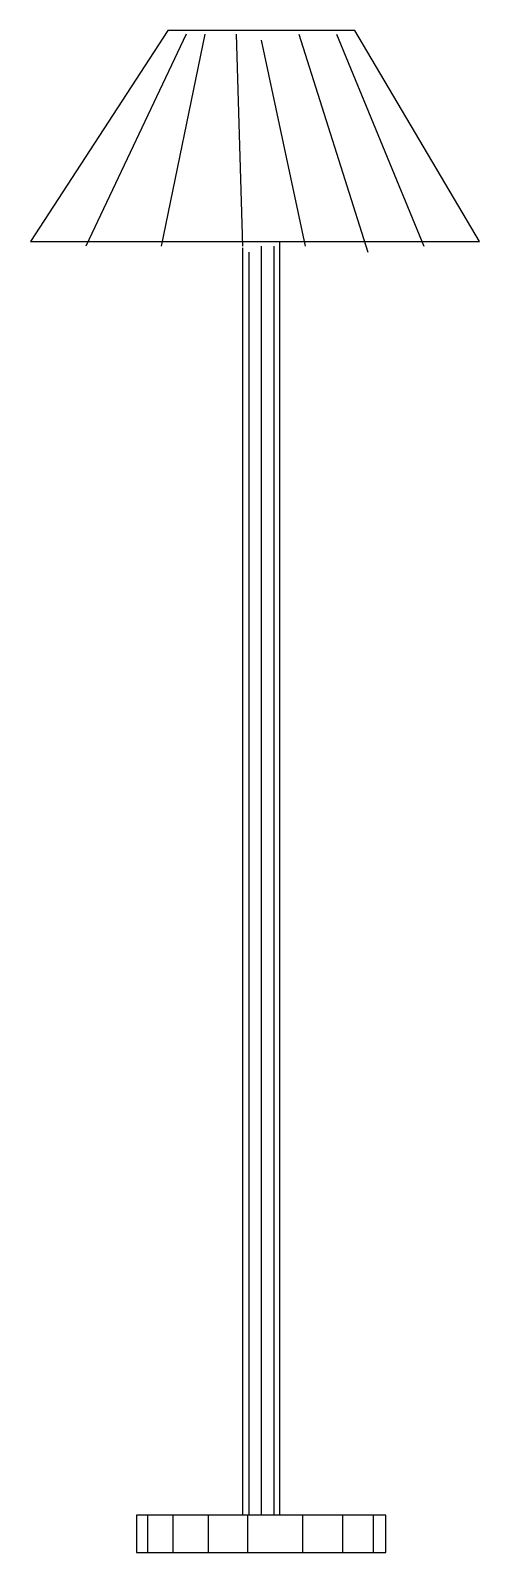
# Model space of a CAD drawing. Header units: millimetres. Extents: x 0 to 295, y 0 to 1000.
import ezdxf

# ---------------------------------------------------------------- set-up
doc = ezdxf.new("R2010")
doc.units = ezdxf.units.MM
doc.layers.add('Furniture_家具立面', color=255, linetype='Continuous')

msp = doc.modelspace()

# ---------------------------------------------------------------- linework, layer by layer
at = {"layer": 'Furniture_家具立面'}
for p, q in [((90, 1000.1), (0, 861.3)), ((102.1, 997.7, 4.4), (36.4, 858.4, 4.4)), ((114.4, 997.7, 4.4), (85.7, 858.4, 4.4)), ((212.7, 1000.1), (90, 1000.1)), ((135, 997.7, 4.4), (139.1, 858.4, 4.4)), ((151.4, 993.6, 4.4), (180.1, 858.4, 4.4)), ((176, 997.7, 4.4), (221.2, 854.3, 4.4)), ((200.7, 997.7, 4.4), (258.1, 858.4, 4.4)), ((294.6, 861.3), (212.7, 1000.1)), ((0, 861.3), (294.6, 861.3)), ((163.6, 24.5), (163.6, 861.3)), ((139.1, 857.2), (139.1, 24.5)), ((143.2, 854.3, 4.4), (143.2, 24.5)), ((151.4, 858.4, 4.4), (151.4, 24.5)), ((159.6, 858.4, 4.4), (159.6, 24.5)), ((163.6, 24.5), (69.5, 24.5)), ((69.5, 24.5), (69.5, 0)), ((76.8, 24.7, 4.4), (76.8, 0)), ((93.4, 24.7, 4.4), (93.4, 0)), ((116.5, 24.7, 4.4), (116.5, 0)), ((142.3, 25.1, 4.4), (142.3, 0)), ((233.2, 24.5), (163.6, 24.5)), ((178.5, 24.7, 4.4), (178.5, 0)), ((204.7, 25.1, 4.4), (204.7, 0)), ((224.8, 24.7, 4.4), (224.8, 0)), ((233.2, 0), (233.2, 24.5)), ((69.5, 0), (233.2, 0))]:
    msp.add_line(p, q, dxfattribs=at)

doc.saveas('drawing.dxf')
